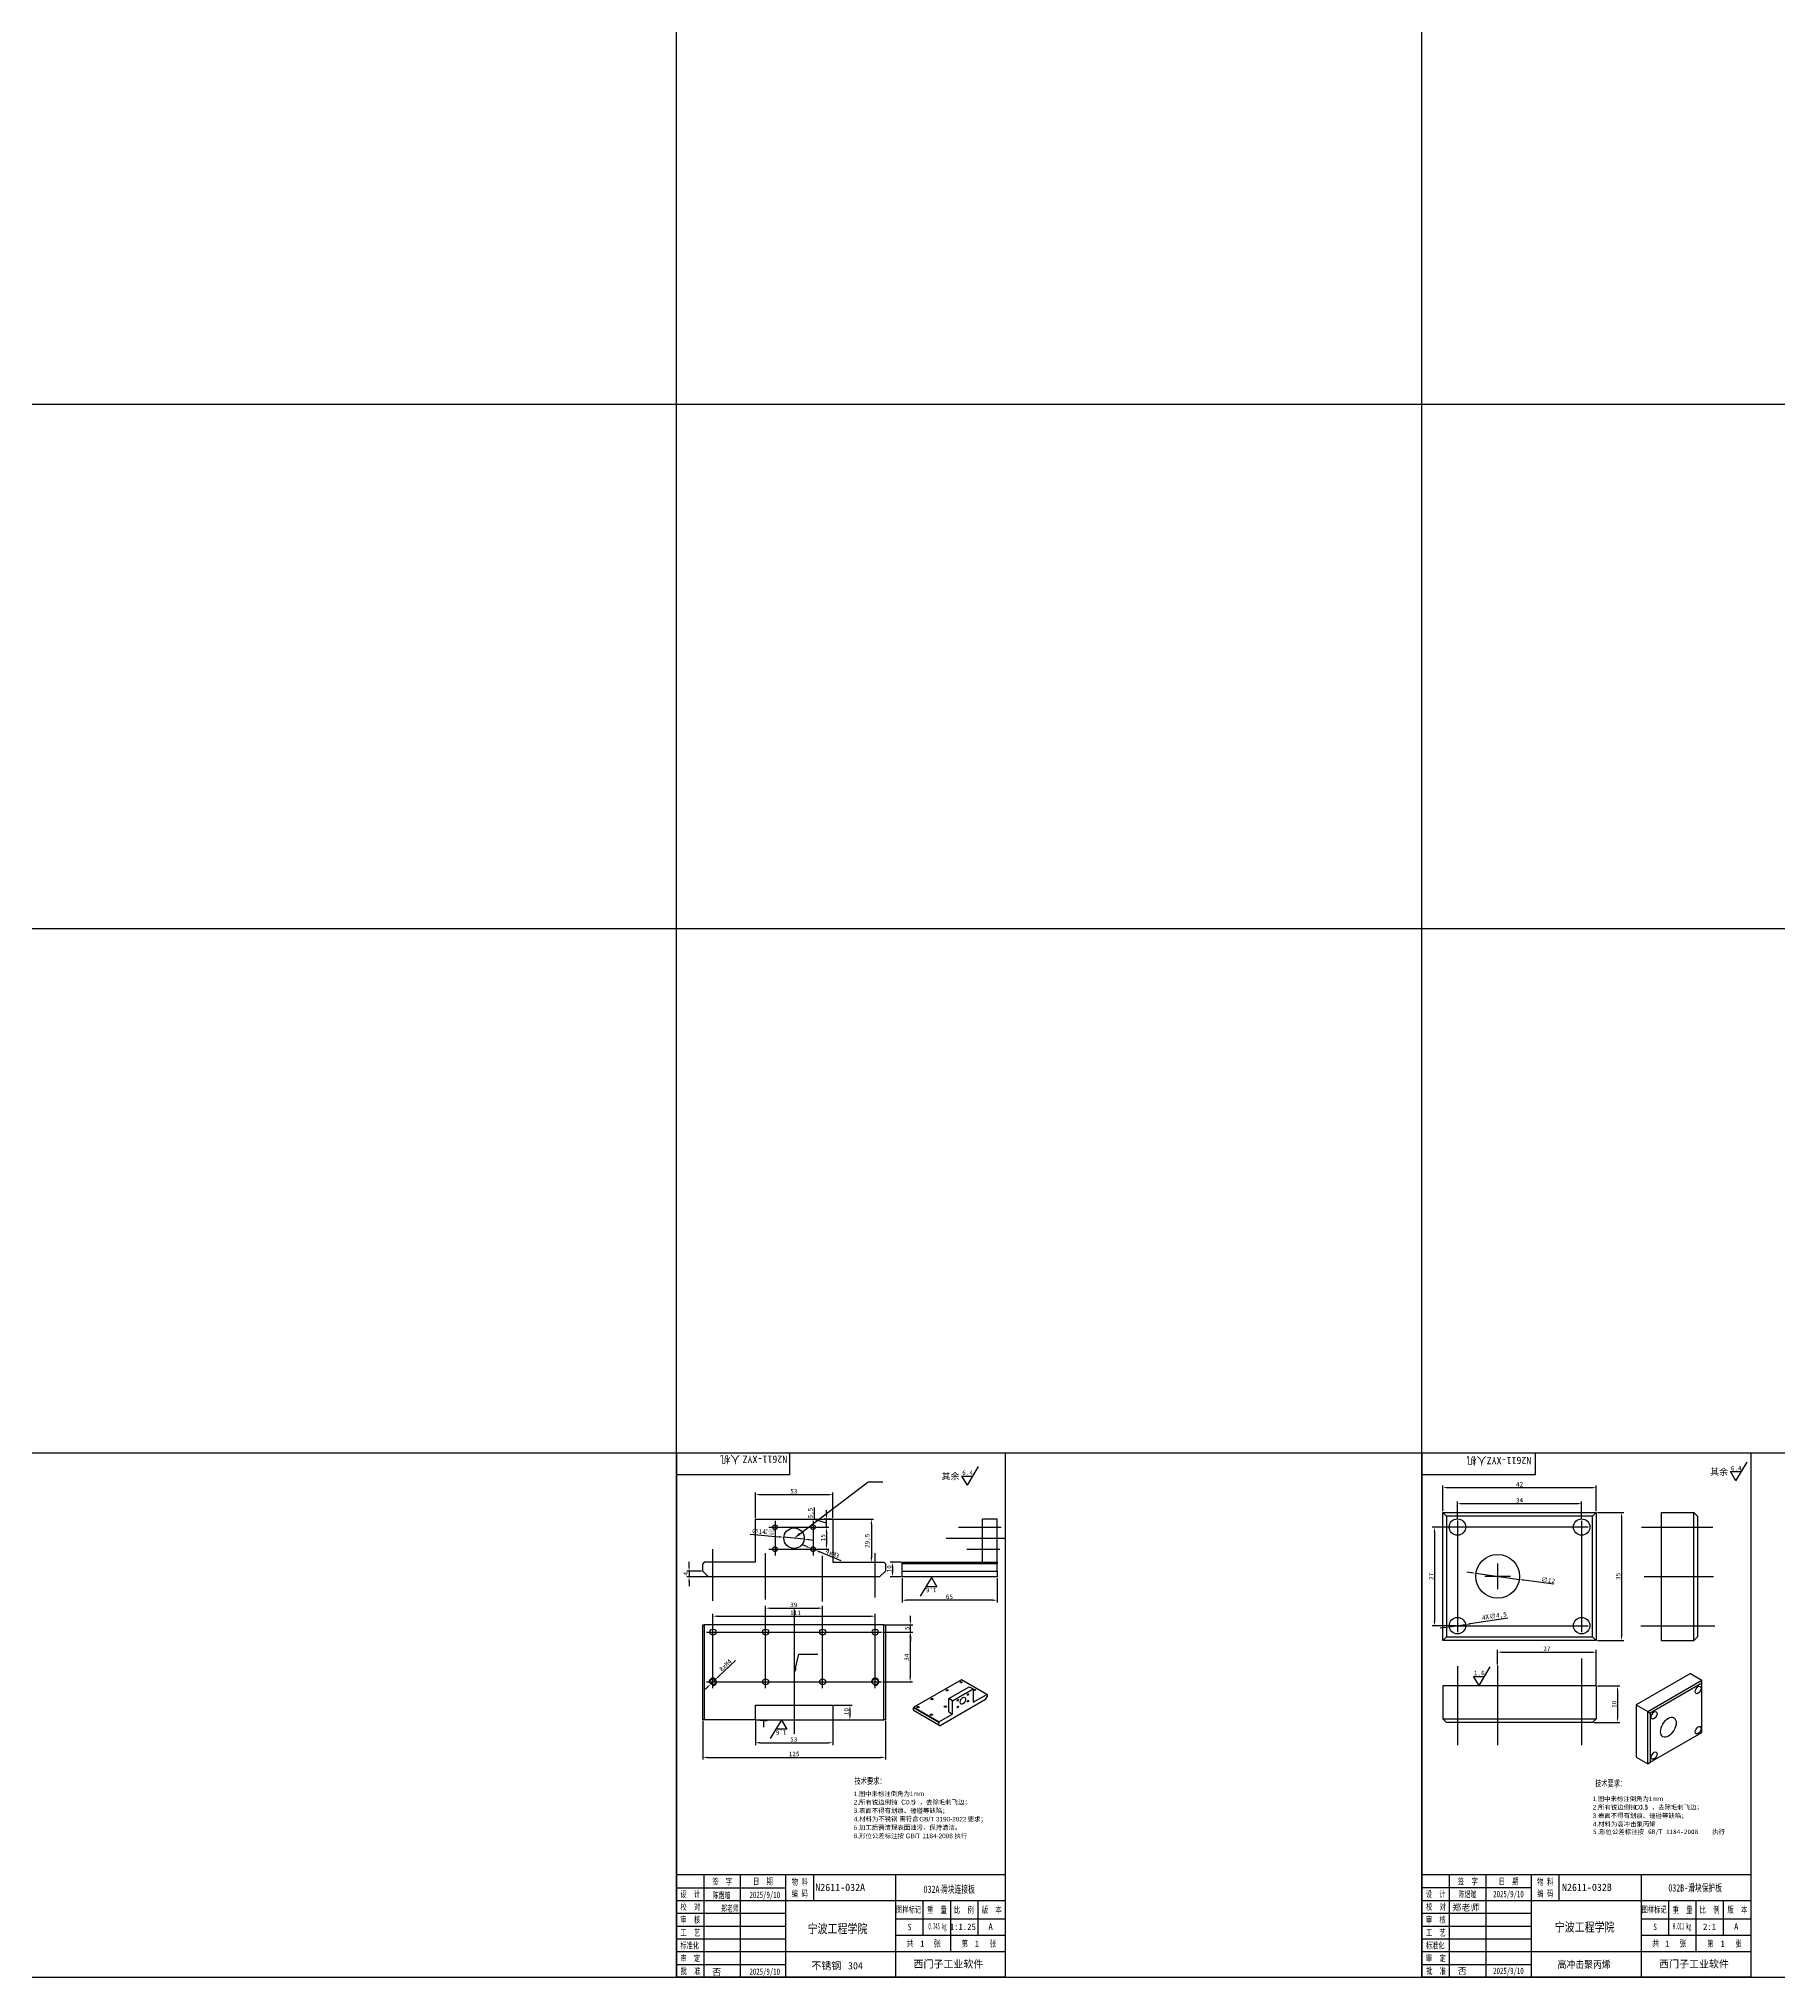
# Model space of a CAD drawing. Header units: millimetres. Extents: x 0 to 6044, y -1712 to 410.
# Drawn here: x 4117 to 5069, y -1712 to -651 of the extents above; entities that cross this region are included whole.
import ezdxf
from ezdxf.lldxf.tags import DXFTag

# ---------------------------------------------------------------- set-up
doc = ezdxf.new("R2010")
doc.units = ezdxf.units.MM
for name, color, linetype in [('032A-滑块连接板', 7, 'Continuous'), ('032B-滑块保护板', 7, 'Continuous'), ('Default', 7, 'Continuous'), ('图框', 7, 'Continuous')]:
    doc.layers.add(name, color=color, linetype=linetype)
doc.styles.add('MtXpl_', font='SimSun.ttf')
doc.styles.add('MtXpl__1', font='')
doc.styles.add('MtXpl_MS_PGothic', font='MS PGothic.ttf')
doc.styles.add('SEACAD_Arial', font='arial.ttf')
doc.styles.get('MtXpl__1').set_extended_font_data('SimSun', bold=True)
tags = doc.linetypes.add('CENTER2', pattern=[28.575, 19.05, -3.175, 3.175, -3.175]).pattern_tags.tags
tags[10:11] = [DXFTag(74, 4), DXFTag(75, 0), DXFTag(340, '0'), DXFTag(46, 0.0), DXFTag(50, 0.0), DXFTag(44, 0.0), DXFTag(45, 0.0)]
tags[8:9] = [DXFTag(74, 4), DXFTag(75, 0), DXFTag(340, '0'), DXFTag(46, 0.0), DXFTag(50, 0.0), DXFTag(44, 0.0), DXFTag(45, 0.0)]
tags[6:7] = [DXFTag(74, 4), DXFTag(75, 0), DXFTag(340, '0'), DXFTag(46, 0.0), DXFTag(50, 0.0), DXFTag(44, 0.0), DXFTag(45, 0.0)]
tags[4:5] = [DXFTag(74, 4), DXFTag(75, 0), DXFTag(340, '0'), DXFTag(46, 0.0), DXFTag(50, 0.0), DXFTag(44, 0.0), DXFTag(45, 0.0)]

msp = doc.modelspace()

# ---------------------------------------------------------------- linework, layer by layer
for p, q in [((4465.824, -1424.945), (4465.824, 297.027)), ((4874, -1424.945), (4874, 297.027)), ((3395.108, -850.945), (4874, -850.945)), ((4874, -850.945), (5654, -850.945)), ((1754, -1137.973), (4874, -1137.973)), ((4874, -1137.973), (5654, -1137.973)), ((4094, -1424.945), (4484, -1424.945)), ((4465.824, -1424.945), (4465.824, -1711.945)), ((4484, -1424.945), (4874, -1424.945)), ((4874, -1424.945), (4874, -1711.945)), ((4874, -1424.945), (5654, -1424.945)), ((4541.278, -1465.654), (4549.24, -1465.654)), ((4541.278, -1477.654), (4549.24, -1477.654)), ((4514.661, -1522.436), (4514.661, -1508.7)), ((4545.861, -1522.436), (4545.861, -1508.7)), ((1754, -1711.945), (4874, -1711.945)), ((4874, -1711.945), (5264, -1711.945))]:
    msp.add_line(p, q)
at = {"color": 4}
for p, q in [((5048.898, -1435.198), (5051.985, -1430.053)), ((4622.125, -1437.642), (4628.125, -1437.642)), ((4625.125, -1442.642), (4622.125, -1437.642)), ((4625.125, -1442.642), (4628.125, -1437.642)), ((4628.125, -1437.642), (4631.212, -1432.497)), ((4885.451, -1456.928), (4885.451, -1442.736)), ((4969.451, -1456.928), (4969.451, -1442.736)), ((5042.898, -1435.198), (5048.898, -1435.198)), ((5045.898, -1440.198), (5042.898, -1435.198)), ((5045.898, -1440.198), (5048.898, -1435.198)), ((4509.061, -1460.629), (4509.061, -1446.554)), ((4511.561, -1447.804), (4548.961, -1447.804)), ((4551.461, -1460.629), (4551.461, -1446.554)), ((4887.951, -1443.986), (4966.951, -1443.986)), ((4893.451, -1461.428), (4893.451, -1451.499)), ((4895.951, -1452.749), (4958.951, -1452.749)), ((4961.451, -1461.432), (4961.451, -1451.499)), ((4541.427, -1461.485), (4541.427, -1454.819)), ((4547.99, -1463.454), (4541.427, -1461.485)), ((4550.836, -1461.254), (4546.74, -1461.254)), ((4547.99, -1458.754), (4547.99, -1456.254)), ((4547.99, -1465.654), (4547.99, -1461.254)), ((4547.99, -1465.654), (4547.99, -1461.254)), ((4552.086, -1461.254), (4573.83, -1461.254)), ((4572.58, -1463.754), (4572.58, -1482.354)), ((4970.076, -1457.553), (4984.534, -1457.553)), ((4983.284, -1460.053), (4983.284, -1525.053)), ((4506.226, -1469.384), (4522.197, -1470.893)), ((4535.836, -1472.181), (4524.686, -1471.128)), ((4538.325, -1472.416), (4540.814, -1472.651)), ((4541.278, -1465.654), (4549.24, -1465.654)), ((4547.99, -1468.154), (4547.99, -1475.154)), ((4547.99, -1468.154), (4547.99, -1470.654)), ((4892.826, -1465.553), (4879.623, -1465.553)), ((4880.873, -1468.053), (4880.873, -1517.053)), ((4472.792, -1487.154), (4472.792, -1484.654)), ((4537.141, -1476.212), (4534.828, -1475.262)), ((4539.454, -1477.162), (4541.853, -1478.147)), ((4556.114, -1484.003), (4544.165, -1479.096)), ((4552.086, -1484.854), (4573.83, -1484.854)), ((4588.835, -1484.854), (4582.895, -1484.854)), ((4479.636, -1489.654), (4471.542, -1489.654)), ((4482.836, -1492.854), (4471.542, -1492.854)), ((4472.792, -1489.654), (4472.792, -1492.854)), ((4472.792, -1495.354), (4472.792, -1497.854)), ((4588.835, -1492.854), (4582.895, -1492.854)), ((4584.145, -1487.354), (4584.145, -1490.354)), ((4589.46, -1493.479), (4589.46, -1506.841)), ((4605.48, -1493.24), (4602.48, -1498.24)), ((4605.48, -1493.24), (4608.48, -1498.24)), ((4641.46, -1493.479), (4641.46, -1506.841)), ((4901.093, -1490.529), (4898.617, -1490.18)), ((4903.568, -1490.878), (4927.333, -1494.228)), ((4946.261, -1496.896), (4929.809, -1494.577)), ((4638.96, -1505.591), (4591.96, -1505.591)), ((4602.48, -1498.24), (4599.393, -1503.385)), ((4608.48, -1498.24), (4602.48, -1498.24)), ((4485.861, -1521.413), (4485.861, -1513.087)), ((4488.361, -1514.337), (4572.161, -1514.337)), ((4517.161, -1509.95), (4543.361, -1509.95)), ((4574.661, -1521.413), (4574.661, -1513.087)), ((4593.994, -1516.561), (4593.994, -1514.061)), ((4921.003, -1515.471), (4900.375, -1518.527)), ((4578.786, -1523.061), (4595.244, -1523.061)), ((4578.786, -1523.061), (4595.072, -1523.061)), ((4580.086, -1519.061), (4595.244, -1519.061)), ((4593.822, -1525.561), (4593.822, -1547.761)), ((4593.994, -1523.061), (4593.994, -1519.061)), ((4593.994, -1525.561), (4593.994, -1528.061)), ((4892.826, -1519.553), (4879.623, -1519.553)), ((4886.526, -1520.579), (4884.053, -1520.945)), ((4888.999, -1520.212), (4897.902, -1518.894)), ((4970.076, -1527.553), (4984.534, -1527.553)), ((4915.451, -1540.705), (4915.451, -1532.818)), ((4917.951, -1534.068), (4966.951, -1534.068)), ((4969.451, -1551.871), (4969.451, -1532.818)), ((4498.255, -1538.522), (4488.876, -1547.404)), ((4902.265, -1547.264), (4908.265, -1547.264)), ((4905.265, -1552.264), (4902.265, -1547.264)), ((4905.265, -1552.264), (4908.265, -1547.264)), ((4908.265, -1547.264), (4911.352, -1542.119)), ((4482.845, -1553.117), (4481.03, -1554.836)), ((4484.66, -1551.398), (4487.061, -1549.123)), ((4578.786, -1550.261), (4595.072, -1550.261)), ((4970.076, -1552.496), (4982.325, -1552.496)), ((4981.075, -1554.996), (4981.075, -1569.996)), ((4552.086, -1563.061), (4562.078, -1563.061)), ((4560.828, -1565.561), (4560.828, -1568.561)), ((4480.261, -1571.686), (4480.261, -1592.854)), ((4509.061, -1571.686), (4509.061, -1584.861)), ((4520.315, -1576.218), (4517.228, -1581.363)), ((4523.315, -1571.218), (4520.315, -1576.218)), ((4526.315, -1576.218), (4520.315, -1576.218)), ((4523.315, -1571.218), (4526.315, -1576.218)), ((4551.461, -1571.686), (4551.461, -1584.861)), ((4552.086, -1571.061), (4562.078, -1571.061)), ((4580.261, -1571.686), (4580.261, -1592.854)), ((4968.076, -1572.496), (4982.325, -1572.496)), ((4511.561, -1583.611), (4548.961, -1583.611)), ((4482.761, -1591.604), (4577.761, -1591.604))]:
    msp.add_line(p, q, dxfattribs=at)
at = {"color": 3, "linetype": 'ByBlock', "lineweight": -2}
for p, q in [((4533.445, -1469.234), (4570.774, -1440.863)), ((4570.774, -1440.863), (4578.774, -1440.863)), ((4532.823, -1535.07), (4543.243, -1535.07))]:
    msp.add_line(p, q, dxfattribs=at)
at = {"linetype": 'ByBlock', "lineweight": -2}
msp.add_line((4531.058, -1542.819), (4532.823, -1535.07), dxfattribs=at)
at = {"color": 3}
for q in [(4511.611, -1571.488), (4513.611, -1575.096), (4515.611, -1571.488)]:
    msp.add_line((4513.611, -1571.488), q, dxfattribs=at)
at = {"color": 4}
for points in [[(4511.561, -1447.387), (4511.561, -1448.221), (4509.061, -1447.804)], [(4548.961, -1447.387), (4548.961, -1448.221), (4551.461, -1447.804)], [(4887.951, -1443.569), (4887.951, -1444.402), (4885.451, -1443.986)], [(4895.951, -1452.332), (4895.951, -1453.165), (4893.451, -1452.749)], [(4958.951, -1452.332), (4958.951, -1453.165), (4961.451, -1452.749)], [(4966.951, -1443.569), (4966.951, -1444.402), (4969.451, -1443.986)], [(4547.573, -1458.754), (4548.406, -1458.754), (4547.99, -1461.254)], [(4572.164, -1463.754), (4572.997, -1463.754), (4572.58, -1461.254)], [(4982.867, -1460.053), (4983.7, -1460.053), (4983.284, -1457.553)], [(4522.236, -1470.478), (4522.158, -1471.307), (4524.686, -1471.128)], [(4538.364, -1472.001), (4538.286, -1472.83), (4535.836, -1472.181)], [(4547.573, -1468.154), (4548.406, -1468.154), (4547.99, -1465.654)], [(4547.573, -1468.154), (4548.406, -1468.154), (4547.99, -1465.654)], [(4880.456, -1468.053), (4881.289, -1468.053), (4880.873, -1465.553)], [(4537.299, -1475.826), (4536.983, -1476.597), (4539.454, -1477.162)], [(4544.324, -1478.711), (4544.007, -1479.482), (4541.853, -1478.147)], [(4547.573, -1475.154), (4548.406, -1475.154), (4547.99, -1477.654)], [(4572.164, -1482.354), (4572.997, -1482.354), (4572.58, -1484.854)], [(4583.728, -1487.354), (4584.562, -1487.354), (4584.145, -1484.854)], [(4472.376, -1487.154), (4473.209, -1487.154), (4472.792, -1489.654)], [(4472.376, -1495.354), (4473.209, -1495.354), (4472.792, -1492.854)], [(4583.728, -1490.354), (4584.562, -1490.354), (4584.145, -1492.854)], [(4901.151, -1490.117), (4901.034, -1490.942), (4903.568, -1490.878)], [(4929.867, -1494.164), (4929.751, -1494.989), (4927.333, -1494.228)], [(4591.96, -1505.174), (4591.96, -1506.008), (4589.46, -1505.591)], [(4638.96, -1505.174), (4638.96, -1506.008), (4641.46, -1505.591)], [(4488.361, -1513.92), (4488.361, -1514.753), (4485.861, -1514.337)], [(4517.161, -1509.533), (4517.161, -1510.367), (4514.661, -1509.95)], [(4543.361, -1509.533), (4543.361, -1510.367), (4545.861, -1509.95)], [(4572.161, -1513.92), (4572.161, -1514.753), (4574.661, -1514.337)], [(4593.577, -1516.561), (4594.411, -1516.561), (4593.994, -1519.061)], [(4880.456, -1517.053), (4881.289, -1517.053), (4880.873, -1519.553)], [(4593.405, -1525.561), (4594.238, -1525.561), (4593.822, -1523.061)], [(4593.577, -1525.561), (4594.411, -1525.561), (4593.994, -1523.061)], [(4886.465, -1520.167), (4886.587, -1520.991), (4888.999, -1520.212)], [(4900.314, -1518.115), (4900.436, -1518.939), (4897.902, -1518.894)], [(4982.867, -1525.053), (4983.7, -1525.053), (4983.284, -1527.553)], [(4917.951, -1533.652), (4917.951, -1534.485), (4915.451, -1534.068)], [(4966.951, -1533.652), (4966.951, -1534.485), (4969.451, -1534.068)], [(4488.59, -1547.102), (4489.163, -1547.707), (4487.061, -1549.123)], [(4593.405, -1547.761), (4594.238, -1547.761), (4593.822, -1550.261)], [(4482.559, -1552.814), (4483.132, -1553.419), (4484.66, -1551.398)], [(4980.658, -1554.996), (4981.491, -1554.996), (4981.075, -1552.496)], [(4560.412, -1565.561), (4561.245, -1565.561), (4560.828, -1563.061)], [(4560.412, -1568.561), (4561.245, -1568.561), (4560.828, -1571.061)], [(4980.658, -1569.996), (4981.491, -1569.996), (4981.075, -1572.496)], [(4482.761, -1591.188), (4482.761, -1592.021), (4480.261, -1591.604)], [(4511.561, -1583.194), (4511.561, -1584.028), (4509.061, -1583.611)], [(4548.961, -1583.194), (4548.961, -1584.028), (4551.461, -1583.611)], [(4577.761, -1591.188), (4577.761, -1592.021), (4580.261, -1591.604)]]:
    msp.add_solid(points, dxfattribs=at)
at = {"color": 3}
for points in [[(4533.849, -1469.765), (4530.261, -1471.654), (4533.042, -1468.703)], [(4531.708, -1542.967), (4530.17, -1546.719), (4530.408, -1542.671)]]:
    msp.add_solid(points, dxfattribs=at)
at = {"layer": '032A-滑块连接板', "color": 7, "linetype": 'Continuous'}
for p, q in [((4509.061, -1461.254), (4551.461, -1461.254)), ((4509.061, -1484.854), (4509.061, -1461.254)), ((4551.461, -1461.254), (4551.461, -1484.854)), ((4633.46, -1484.854), (4633.46, -1461.254)), ((4641.46, -1461.254), (4633.46, -1461.254)), ((4641.46, -1484.854), (4641.46, -1461.254)), ((4481.061, -1484.854), (4480.261, -1485.654)), ((4509.061, -1484.854), (4481.061, -1484.854)), ((4551.461, -1484.854), (4579.461, -1484.854)), ((4580.261, -1485.654), (4579.461, -1484.854)), ((4589.46, -1484.854), (4641.46, -1484.854)), ((4589.46, -1485.654), (4589.46, -1484.854)), ((4641.46, -1484.854), (4641.46, -1485.654)), ((4480.261, -1489.654), (4480.261, -1485.654)), ((4480.261, -1489.654), (4483.461, -1492.854)), ((4577.061, -1492.854), (4483.461, -1492.854)), ((4577.061, -1492.854), (4580.261, -1489.654)), ((4580.261, -1485.654), (4580.261, -1489.654)), ((4641.46, -1485.654), (4589.46, -1485.654)), ((4589.46, -1489.654), (4589.46, -1485.654)), ((4589.46, -1489.654), (4641.46, -1489.654)), ((4589.46, -1492.854), (4589.46, -1489.654)), ((4641.46, -1492.854), (4589.46, -1492.854)), ((4641.46, -1489.654), (4641.46, -1485.654)), ((4641.46, -1489.654), (4641.46, -1492.854)), ((4480.261, -1571.061), (4480.261, -1519.061)), ((4480.261, -1519.061), (4481.061, -1519.061)), ((4481.061, -1519.061), (4481.061, -1571.061)), ((4579.461, -1519.061), (4481.061, -1519.061)), ((4579.461, -1571.061), (4579.461, -1519.061)), ((4579.461, -1519.061), (4580.261, -1519.061)), ((4580.261, -1519.061), (4580.261, -1571.061)), ((4621.947, -1549.155), (4595.855, -1564.22)), ((4614.947, -1559.443), (4626.19, -1552.952)), ((4614.947, -1566.669), (4614.947, -1559.443)), ((4617.068, -1560.668), (4614.947, -1559.443)), ((4617.068, -1560.668), (4628.311, -1554.177)), ((4635.736, -1557.116), (4621.947, -1549.155)), ((4626.19, -1552.952), (4628.311, -1554.177)), ((4628.311, -1554.177), (4628.311, -1561.403)), ((4628.311, -1561.403), (4635.736, -1557.116)), ((4635.1, -1559.933), (4635.948, -1558.463)), ((4635.948, -1557.239), (4635.736, -1557.116)), ((4635.948, -1557.239), (4635.948, -1558.463)), ((4509.061, -1563.061), (4551.461, -1563.061)), ((4509.061, -1571.061), (4509.061, -1563.061)), ((4551.461, -1563.061), (4551.461, -1571.061)), ((4595.643, -1564.587), (4595.855, -1564.22)), ((4609.432, -1572.548), (4595.643, -1564.587)), ((4595.643, -1565.812), (4595.643, -1564.587)), ((4595.643, -1565.812), (4609.432, -1573.773)), ((4595.855, -1564.22), (4609.644, -1572.181)), ((4617.068, -1567.894), (4609.644, -1572.181)), ((4635.1, -1559.933), (4610.28, -1574.263)), ((4614.947, -1566.669), (4617.068, -1567.894)), ((4617.068, -1567.894), (4617.068, -1560.668)), ((4481.061, -1571.061), (4480.261, -1571.061)), ((4509.061, -1571.061), (4481.061, -1571.061)), ((4509.061, -1571.061), (4551.461, -1571.061)), ((4551.461, -1571.061), (4579.461, -1571.061)), ((4580.261, -1571.061), (4579.461, -1571.061)), ((4609.644, -1572.181), (4609.432, -1572.548)), ((4609.432, -1573.773), (4609.432, -1572.548)), ((4609.432, -1573.773), (4610.28, -1574.263))]:
    msp.add_line(p, q, dxfattribs=at)
for centre, radius in [((4519.868, -1465.654), 1.297), ((4530.261, -1471.654), 5.6), ((4540.653, -1465.654), 1.297), ((4519.868, -1477.654), 1.297), ((4540.653, -1477.654), 1.297), ((4485.861, -1523.061), 1.654), ((4514.661, -1523.061), 1.654), ((4545.861, -1523.061), 1.654), ((4574.661, -1523.061), 1.654), ((4485.861, -1550.261), 1.654), ((4514.661, -1550.261), 1.654), ((4545.861, -1550.261), 1.654), ((4574.661, -1550.261), 1.654)]:
    msp.add_circle(centre, radius, dxfattribs=at)
for centre in [(4485.861, -1550.261), (4574.661, -1550.261)]:
    msp.add_arc(centre, 2, 255, 195, dxfattribs=at)
for centre, major_axis in [((4605.825, -1559.688), (0.62, 0)), ((4614.098, -1554.912), (0.62, 0)), ((4622.69, -1560.607), (-1.05, -1.819)), ((4621.735, -1550.503), (0.62, 0)), ((4625.445, -1557.179), (-0.243, -0.421)), ((4628.948, -1554.667), (0.62, 0)), ((4598.189, -1564.097), (0.62, 0)), ((4605.401, -1568.261), (0.62, 0)), ((4613.038, -1563.852), (0.62, 0)), ((4619.934, -1560.361), (-0.243, -0.421)), ((4619.934, -1564.035), (-0.243, -0.421)), ((4625.445, -1560.853), (-0.243, -0.421))]:
    msp.add_ellipse(centre, major_axis=major_axis, ratio=0.57735027, dxfattribs=at)
at = {"layer": '032B-滑块保护板', "color": 7, "linetype": 'Continuous'}
for p, q in [((4885.451, -1457.553), (4969.451, -1457.553)), ((4885.451, -1527.553), (4885.451, -1457.553)), ((4885.451, -1457.553), (4887.451, -1459.553)), ((4887.451, -1459.553), (4887.451, -1525.553)), ((4967.451, -1459.553), (4887.451, -1459.553)), ((4967.451, -1459.553), (4969.451, -1457.553)), ((4967.451, -1525.553), (4967.451, -1459.553)), ((4969.451, -1457.553), (4969.451, -1527.553)), ((5004.948, -1457.553), (5004.948, -1527.553)), ((5004.948, -1457.553), (5022.948, -1457.553)), ((5022.948, -1527.553), (5022.948, -1457.553)), ((5022.948, -1457.553), (5024.948, -1459.553)), ((5024.948, -1459.553), (5024.948, -1525.553)), ((4885.451, -1527.553), (4887.451, -1525.553)), ((4969.451, -1527.553), (4885.451, -1527.553)), ((4887.451, -1525.553), (4967.451, -1525.553)), ((4967.451, -1525.553), (4969.451, -1527.553)), ((5004.948, -1527.553), (5022.948, -1527.553)), ((5022.948, -1527.553), (5024.948, -1525.553)), ((5020.957, -1545.713), (4991.258, -1562.859)), ((5020.957, -1545.713), (5027.321, -1549.387)), ((4969.451, -1552.496), (4885.451, -1552.496)), ((4885.451, -1552.496), (4885.451, -1570.496)), ((4969.451, -1552.496), (4969.451, -1570.496)), ((4997.622, -1566.533), (5027.321, -1549.387)), ((5027.321, -1551.02), (4999.036, -1567.35)), ((5027.321, -1551.02), (5027.321, -1549.387)), ((5027.321, -1577.964), (5027.321, -1551.02)), ((4991.258, -1562.859), (4991.258, -1591.437)), ((4991.258, -1562.859), (4997.622, -1566.533)), ((4997.622, -1595.111), (4997.622, -1566.533)), ((4997.622, -1566.533), (4999.036, -1567.35)), ((4999.036, -1567.35), (4999.036, -1594.294)), ((4885.451, -1570.496), (4969.451, -1570.496)), ((4885.451, -1570.496), (4887.451, -1572.496)), ((4967.451, -1572.496), (4887.451, -1572.496)), ((4967.451, -1572.496), (4969.451, -1570.496)), ((4999.036, -1594.294), (5027.321, -1577.964)), ((4991.258, -1591.437), (4997.622, -1595.111)), ((4997.622, -1595.111), (4999.036, -1594.294))]:
    msp.add_line(p, q, dxfattribs=at)
for centre, radius in [((4893.451, -1465.553), 4.5), ((4961.451, -1465.557), 4.5), ((4915.451, -1492.553), 12), ((4893.451, -1519.553), 4.5), ((4961.451, -1519.553), 4.5)]:
    msp.add_circle(centre, radius, dxfattribs=at)
for centre, major_axis in [((5025.199, -1554.696), (-1.125, -1.949)), ((5001.158, -1568.575), (-1.125, -1.949)), ((5008.936, -1575.107), (-3, -5.196)), ((5025.199, -1576.74), (-1.125, -1.949)), ((5001.158, -1590.62), (-1.125, -1.949))]:
    msp.add_ellipse(centre, major_axis=major_axis, ratio=0.57735027, dxfattribs=at)
for centre in [(5023.078, -1553.471), (4999.036, -1567.35), (5023.078, -1575.515), (4999.036, -1589.395)]:
    msp.add_ellipse(centre, major_axis=(1.125, 1.949), ratio=0.57735027, start_param=4.37255207, end_param=5.05222589, dxfattribs=at)
at = {"layer": 'Default', "color": 7, "linetype": 'CENTER2'}
for p, q in [((4519.868, -1462.154), (4519.868, -1481.154)), ((4540.653, -1462.154), (4540.653, -1481.154)), ((4893.451, -1462.053), (4893.451, -1523.053)), ((4961.451, -1462.057), (4961.451, -1523.053)), ((4516.368, -1465.654), (4544.153, -1465.654)), ((4613.46, -1471.654), (4646.281, -1471.654)), ((4620.346, -1465.654), (4643.621, -1465.654)), ((4964.951, -1465.557), (4889.951, -1465.553)), ((4994.179, -1465.553), (5033.272, -1465.553)), ((4485.861, -1505.968), (4485.861, -1477.685)), ((4514.661, -1505.128), (4514.661, -1479.876)), ((4516.368, -1477.654), (4544.153, -1477.654)), ((4545.861, -1506.281), (4545.861, -1481.354)), ((4574.661, -1504.19), (4574.661, -1479.876)), ((4624.884, -1477.654), (4642.995, -1477.654)), ((4922.451, -1492.553), (4908.451, -1492.553)), ((4915.451, -1485.553), (4915.451, -1499.553)), ((4995.707, -1492.553), (5033.654, -1492.553)), ((4530.261, -1510.744), (4530.261, -1578.776)), ((4482.361, -1523.061), (4578.161, -1523.061)), ((4485.861, -1553.761), (4485.861, -1519.561)), ((4514.661, -1553.761), (4514.661, -1519.561)), ((4545.861, -1553.761), (4545.861, -1519.561)), ((4574.661, -1553.761), (4574.661, -1519.561)), ((4888.349, -1519.553), (4964.951, -1519.553)), ((4993.797, -1519.553), (5034.418, -1519.553)), ((4961.451, -1537.509), (4961.451, -1585.007)), ((4893.451, -1541.712), (4893.451, -1585.007)), ((4915.451, -1541.33), (4915.451, -1585.007)), ((4482.361, -1550.261), (4578.161, -1550.261))]:
    msp.add_line(p, q, dxfattribs=at)
at = {"layer": 'Default', "color": 7, "linetype": 'Continuous'}
for p, q in [((4465.824, -1662.945), (4525.824, -1662.945)), ((4480.824, -1655.945), (4480.824, -1711.945)), ((4500.824, -1655.945), (4500.824, -1711.945)), ((4540.824, -1655.945), (4540.824, -1669.945)), ((4874, -1662.918), (4934, -1662.918)), ((4889, -1655.918), (4889, -1711.918)), ((4909, -1655.918), (4909, -1711.918)), ((4949, -1655.918), (4949, -1669.918)), ((4465.824, -1669.945), (4645.824, -1669.945)), ((4615.824, -1669.942), (4615.824, -1697.945)), ((4874, -1669.918), (5054, -1669.918)), ((5024, -1669.915), (5024, -1697.918)), ((4465.824, -1676.945), (4525.824, -1676.945)), ((4874, -1676.918), (4934, -1676.918)), ((4585.824, -1688.942), (4645.824, -1688.942)), ((4994, -1688.915), (5054, -1688.915))]:
    msp.add_line(p, q, dxfattribs=at)
at = {"layer": '图框', "color": 7, "linetype": 'Continuous'}
for p, q in [((4465.824, -1711.945), (4465.824, -1424.945)), ((4465.824, -1424.945), (4645.824, -1424.945)), ((4527.824, -1424.945), (4527.824, -1436.945)), ((4645.824, -1424.945), (4645.824, -1711.945)), ((4874, -1711.918), (4874, -1424.918)), ((4874, -1424.918), (5054, -1424.918)), ((4936, -1424.918), (4936, -1436.918)), ((5054, -1424.918), (5054, -1711.918)), ((4527.824, -1436.945), (4465.824, -1436.945)), ((4936, -1436.918), (4874, -1436.918)), ((4645.824, -1655.945), (4465.824, -1655.945)), ((4525.824, -1711.945), (4525.824, -1655.945)), ((4585.824, -1655.945), (4585.824, -1711.945)), ((5054, -1655.918), (4874, -1655.918)), ((4934, -1711.918), (4934, -1655.918)), ((4994, -1655.918), (4994, -1711.918)), ((4585.824, -1669.945), (4645.824, -1669.945)), ((4600.824, -1669.942), (4600.824, -1688.942)), ((4630.824, -1669.942), (4630.824, -1688.942)), ((4994, -1669.918), (5054, -1669.918)), ((5009, -1669.915), (5009, -1688.915)), ((5039, -1669.915), (5039, -1688.915)), ((4465.824, -1683.945), (4525.824, -1683.945)), ((4585.824, -1679.945), (4645.824, -1679.945)), ((4874, -1683.918), (4934, -1683.918)), ((4994, -1679.918), (5054, -1679.918)), ((4465.824, -1690.945), (4525.824, -1690.945)), ((4874, -1690.918), (4934, -1690.918)), ((4465.824, -1697.945), (4645.824, -1697.945)), ((4465.824, -1704.945), (4525.824, -1704.945)), ((4874, -1697.918), (5054, -1697.918)), ((4874, -1704.918), (4934, -1704.918)), ((4645.824, -1711.945), (4465.824, -1711.945)), ((5054, -1711.918), (4874, -1711.918))]:
    msp.add_line(p, q, dxfattribs=at)

# ---------------------------------------------------------------- texts
at = {"color": 4}
for s, p in [('6.4', (5043.107, -1434.599)), ('6.4', (4622.333, -1437.044)), ('53', (4528.177, -1447.179)), ('65', (4613.377, -1504.966)), ('39', (4528.177, -1509.325)), ('111', (4528.177, -1513.712)), ('1.6', (4902.473, -1546.665)), ('53', (4528.177, -1582.986)), ('125', (4527.355, -1590.979))]:
    msp.add_text(s, height=2.5, dxfattribs=at).set_placement(p)
for style, p in [('MtXpl_', (4611.024, -1439.503)), ('SEACAD_Arial', (5031.798, -1437.059))]:
    msp.add_text('其余', height=3.5, dxfattribs=dict(at, style=style)).set_placement(p)
for s, height, rotation, p in [('5,5', 2.5, 90, (4540.386, -1460.86)), ('∅14', 2.5, 354.605398, (4506.907, -1468.821)), ('+0,001', 1.25, 354.605398, (4513.544, -1469.448)), ('+0,015', 1.25, 354.605398, (4513.72, -1467.581)), ('15', 2.5, 90, (4547.365, -1473.321)), ('29,5', 2.5, 90, (4571.539, -1477.012)), ('4xM3', 2.5, 337.675648, (4547.294, -1479.705)), ('4', 2.5, 90, (4472.167, -1492.087)), ('10', 2.5, 90, (4583.52, -1490.312)), ('1.6', 2.5, 180, (4608.272, -1498.838)), ('5', 2.5, 90, (4593.369, -1521.894)), ('34', 2.5, 90, (4593.197, -1538.744)), ('8xM4', 2.5, 43.444525, (4490.716, -1544.802)), ('10', 2.5, 90, (4560.203, -1568.519)), ('1.6', 2.5, 180, (4526.106, -1576.817))]:
    msp.add_text(s, height=height, rotation=rotation, dxfattribs=at).set_placement(p)
at = {"color": 40, "true_color": 0xf8d731}
for s, style, p in [('1.图中未标注倒角为1mm', 'SEACAD_Arial', (4562.771, -1612.793)), ('1.图中未标注倒角为1mm', 'SEACAD_Arial', (4967.346, -1615.552)), ('3.表面不得有划痕、磕碰等缺陷；', 'SEACAD_Arial', (4562.927, -1622.02)), ('2.所有锐边倒钝（', 'SEACAD_Arial', (4562.95, -1617.406)), ('C0.5', 'SEACAD_Arial', (4588.995, -1617.386)), ('），去除毛刺飞边；', 'SEACAD_Arial', (4595.551, -1617.386)), ('3.表面不得有划痕、磕碰等缺陷；', 'SEACAD_Arial', (4967.503, -1624.779)), ('2.所有锐边倒钝（', 'SEACAD_Arial', (4967.525, -1620.165)), ('C0.5', 'SEACAD_Arial', (4990.408, -1620.165)), ('），去除毛刺飞边；', 'SEACAD_Arial', (4996.309, -1620.165)), ('5.加工后需清理表面油污，保持清洁。', 'SEACAD_Arial', (4562.927, -1631.233)), ('4.材料为不锈钢 ', 'SEACAD_Arial', (4562.994, -1626.62)), ('6.形位公差标注按 GB/T 1184-2008 执行', 'SEACAD_Arial', (4562.961, -1635.847)), ('需符合 ', 'SEACAD_Arial', (4587.966, -1626.472)), ('GB/T 3190-2022 ', 'SEACAD_Arial', (4598.812, -1626.685)), ('要求；', 'SEACAD_Arial', (4625.337, -1626.685)), ('4.材料为高冲击聚丙烯 ', 'SEACAD_Arial', (4967.57, -1629.379)), ('形位公差标注按 ', 'MtXpl_', (4971.035, -1633.579)), ('执行', 'MtXpl_', (5032.851, -1633.579))]:
    msp.add_text(s, height=2.5, dxfattribs=dict(at, style=style)).set_placement(p)
for s, p in [('5.', (4967.702, -1633.579)), ('GB/T 1184-2008 ', (4997.851, -1633.579))]:
    msp.add_text(s, height=2.5, dxfattribs=at).set_placement(p)
at = {"color": 0}
for s, style, p in [('郑', 'MtXpl_', (4890.604, -1675.547)), ('老', 'MtXpl_MS_PGothic', (4895.609, -1675.547)), ('师', 'MtXpl_', (4900.7, -1675.547))]:
    msp.add_text(s, height=3.5, dxfattribs=dict(at, style=style)).set_placement(p)
at = {"color": 4, "char_height": 2.5, "attachment_point": 5}
for s, insert in [('42', (4927.451, -1442.111)), ('34', (4927.451, -1450.874)), ('27', (4942.451, -1532.193))]:
    msp.add_mtext(s, dxfattribs=dict(at, insert=insert))
for s, insert, rotation in [('27', (4878.998, -1492.553), 90), ('∅12', (4943.016, -1494.545), 351.976932), ('35', (4981.409, -1492.553), 90), ('4X∅4,5', (4913.691, -1514.448), 8.427095), ('10', (4979.2, -1562.496), 90)]:
    msp.add_mtext(s, dxfattribs=dict(at, insert=insert, rotation=rotation))
at = {"layer": 'Default', "color": 7, "style": 'MtXpl_', "width": 0.7}
for p in [(4563.328, -1606.244), (4968.773, -1607.581)]:
    msp.add_text('技术要求：', height=3.5, dxfattribs=at).set_placement(p)
at = {"layer": '图框', "color": 7, "style": 'MtXpl_'}
for s, p in [('人机', (4500.806, -1426.487)), ('N2611-XYZ', (4526.549, -1426.487))]:
    msp.add_text(s, height=4, rotation=180, dxfattribs=at).set_placement(p)
for s, height, width, p in [('设  计', 3.5, 0.7, (4467.952, -1668.211)), ('签  字', 3.5, 0.7, (4485.547, -1661.271)), ('陈煜暄', 3.5, 0.650794, (4485.787, -1668.837)), ('2025/9/10', 3.5, 0.650794, (4505.891, -1668.572)), ('日  期', 3.5, 0.7, (4507.813, -1661.219)), ('物 料', 3.5, 0.7, (4528.938, -1661.487)), ('编 码', 3.5, 0.7, (4528.952, -1667.926)), ('032A-', 4, 0.662558, (4601.206, -1665.783)), ('滑块连接板', 4, 0.662558, (4610.681, -1665.783)), ('设  计', 3.5, 0.7, (4876.128, -1668.184)), ('签  字', 3.5, 0.7, (4893.723, -1661.244)), ('日  期', 3.5, 0.7, (4915.989, -1661.192)), ('物 料', 3.5, 0.7, (4937.115, -1661.459)), ('编 码', 3.5, 0.7, (4937.128, -1667.899)), ('校  对', 3.5, 0.7, (4468.073, -1675.182)), ('郑老师', 3.5, 0.65079, (4490.327, -1676.038)), ('图样标记', 3.5, 0.7, (4586.101, -1676.666)), ('重  量', 3.5, 0.7, (4603.065, -1676.822)), ('比  例', 3.5, 0.7, (4617.838, -1676.801)), ('版  本', 3.5, 0.7, (4633.071, -1676.735)), ('校  对', 3.5, 0.7, (4876.249, -1675.154)), ('图样标记', 3.5, 0.7, (4994.277, -1676.638)), ('重  量', 3.5, 0.7, (5011.242, -1676.795)), ('比  例', 3.5, 0.7, (5026.014, -1676.774)), ('版  本', 3.5, 0.7, (5041.247, -1676.708)), ('工  艺', 3.5, 0.7, (4467.993, -1689.368)), ('审  核', 3.5, 0.7, (4467.979, -1682.206)), ('宁波工程学院', 5, 0.799688, (4537.686, -1687.843)), ('S', 3.5, 0.7, (4592.474, -1686.194)), ('0.745 kg', 3.5, 0.433867, (4603.817, -1685.769)), ('工  艺', 3.5, 0.7, (4876.169, -1689.34)), ('审  核', 3.5, 0.7, (4876.155, -1682.179)), ('S', 3.5, 0.7, (5000.65, -1686.167)), ('标准化', 3.5, 0.7, (4467.99, -1696.287)), ('共     张', 3.5, 0.8, (4591.824, -1695.212)), ('第      张', 3.5, 0.7, (4622.023, -1695.265)), ('标准化', 3.5, 0.7, (4876.166, -1696.26)), ('共     张', 3.5, 0.8, (5000.001, -1695.184)), ('第      张', 3.5, 0.7, (5030.199, -1695.237)), ('批  准', 3.5, 0.7, (4468.168, -1710.291)), ('审  定', 3.5, 0.7, (4468.01, -1703.302)), ('2025/9/10', 3.5, 0.650794, (4505.855, -1710.611)), ('批  准', 3.5, 0.7, (4876.345, -1710.264)), ('审  定', 3.5, 0.7, (4876.186, -1703.274))]:
    msp.add_text(s, height=height, dxfattribs=dict(at, width=width)).set_placement(p)
at = {"layer": '图框', "color": 7}
for s, height, style, p in [('N2611-032A', 4, 'MtXpl_', (4541.925, -1664.747)), ('1:1.25', 3.5, 'MtXpl_', (4615.532, -1686.081)), ('A', 3.5, 'MtXpl_', (4636.675, -1686.027)), ('1', 3.5, 'MtXpl_', (4599.327, -1695.296)), ('1', 3.5, 'MtXpl_', (4629.18, -1695.369)), ('否', 3.5, 'MtXpl_', (4485.416, -1710.806)), ('不锈钢 ', 4, 'MtXpl_', (4539.776, -1707.646)), ('304', 4, 'MtXpl_', (4559.798, -1707.646)), ('西门子工业软件', 4, 'MtXpl__1', (4595.683, -1706.733)), ('西门子工业软件', 4, 'MtXpl__1', (5003.859, -1706.705))]:
    msp.add_text(s, height=height, dxfattribs=dict(at, style=style)).set_placement(p)
at = {"layer": '图框', "color": 7, "linetype": 'Continuous', "insert": (4916.222, -1431.175), "char_height": 4, "attachment_point": 2, "rotation": 180}
msp.add_mtext('{\\pxsm0.9;\\f宋体|b0||i0||c0|p34;\\W1.;N2611-XYZ人机\\P}', dxfattribs=at)
at = {"layer": '图框', "color": 7, "linetype": 'Continuous'}
for s, insert, char_height, attachment_point in [('{\\pxsm0.9;\\f宋体|b0||i0||c0|p34;\\W0.6507936508;陈煜暄\\P}', (4898.939, -1664.742), 3.5, 2), ('{\\pxsm0.9;\\f宋体|b0||i0||c0|p34;\\W0.6507936508;2025/9/10\\P}', (4921.397, -1664.654), 3.5, 2), ('{\\pxsm0.9;\\f宋体|b0||i0||c0|p34;\\W1.;N2611-032B\\P}', (4964.325, -1660.72), 4, 2), ('{\\pxsm0.9;\\f宋体|b0||i0||c0|p34;\\W0.6625579021;032B-滑块保护板\\P}', (5023.595, -1661.041), 4, 2), ('{\\pxsm0.9;\\f宋体|b0||i0||c0|p34;\\W0.7996880969;宁波工程学院\\P}', (4963.106, -1681.949), 5, 2), ('{\\pxsm0.9;\\f宋体|b0||i0||c0|p34;\\W0.4338673331;0.011 kg\\P}', (5016.353, -1682.242), 3.5, 2), ('{\\pxsm0.9;\\f宋体|b0||i0||c0|p34;\\W1.;2:1\\P}', (5031.488, -1682.553), 3.5, 2), ('{\\pxsm0.9;\\f宋体|b0||i0||c0|p34;\\W1.;A\\P}', (5046.073, -1682.499), 3.5, 2), ('{\\pxsm0.9;\\f宋体|b0||i0||c0|p34;\\W1.;1\\P}', (5009.497, -1691.769), 3.5, 3), ('{\\pxsm0.9;\\f宋体|b0||i0||c0|p34;\\W1.;1\\P}', (5038.637, -1691.842), 3.5, 2), ('{\\pxsm0.9;\\f宋体|b0||i0||c0|p34;\\W1.;否\\P}', (4896.086, -1706.77), 3.5, 2), ('{\\pxsm0.9;\\f宋体|b0||i0||c0|p34;\\W0.6507936508;2025/9/10\\P}', (4921.361, -1706.693), 3.5, 2), ('{\\pxsm0.9;\\f宋体|b0||i0||c0|p34;\\W0.8634537724;高冲击聚丙烯\\P}', (4962.803, -1702.97), 4, 2)]:
    msp.add_mtext(s, dxfattribs=dict(at, insert=insert, char_height=char_height, attachment_point=attachment_point))

doc.saveas('drawing.dxf')
